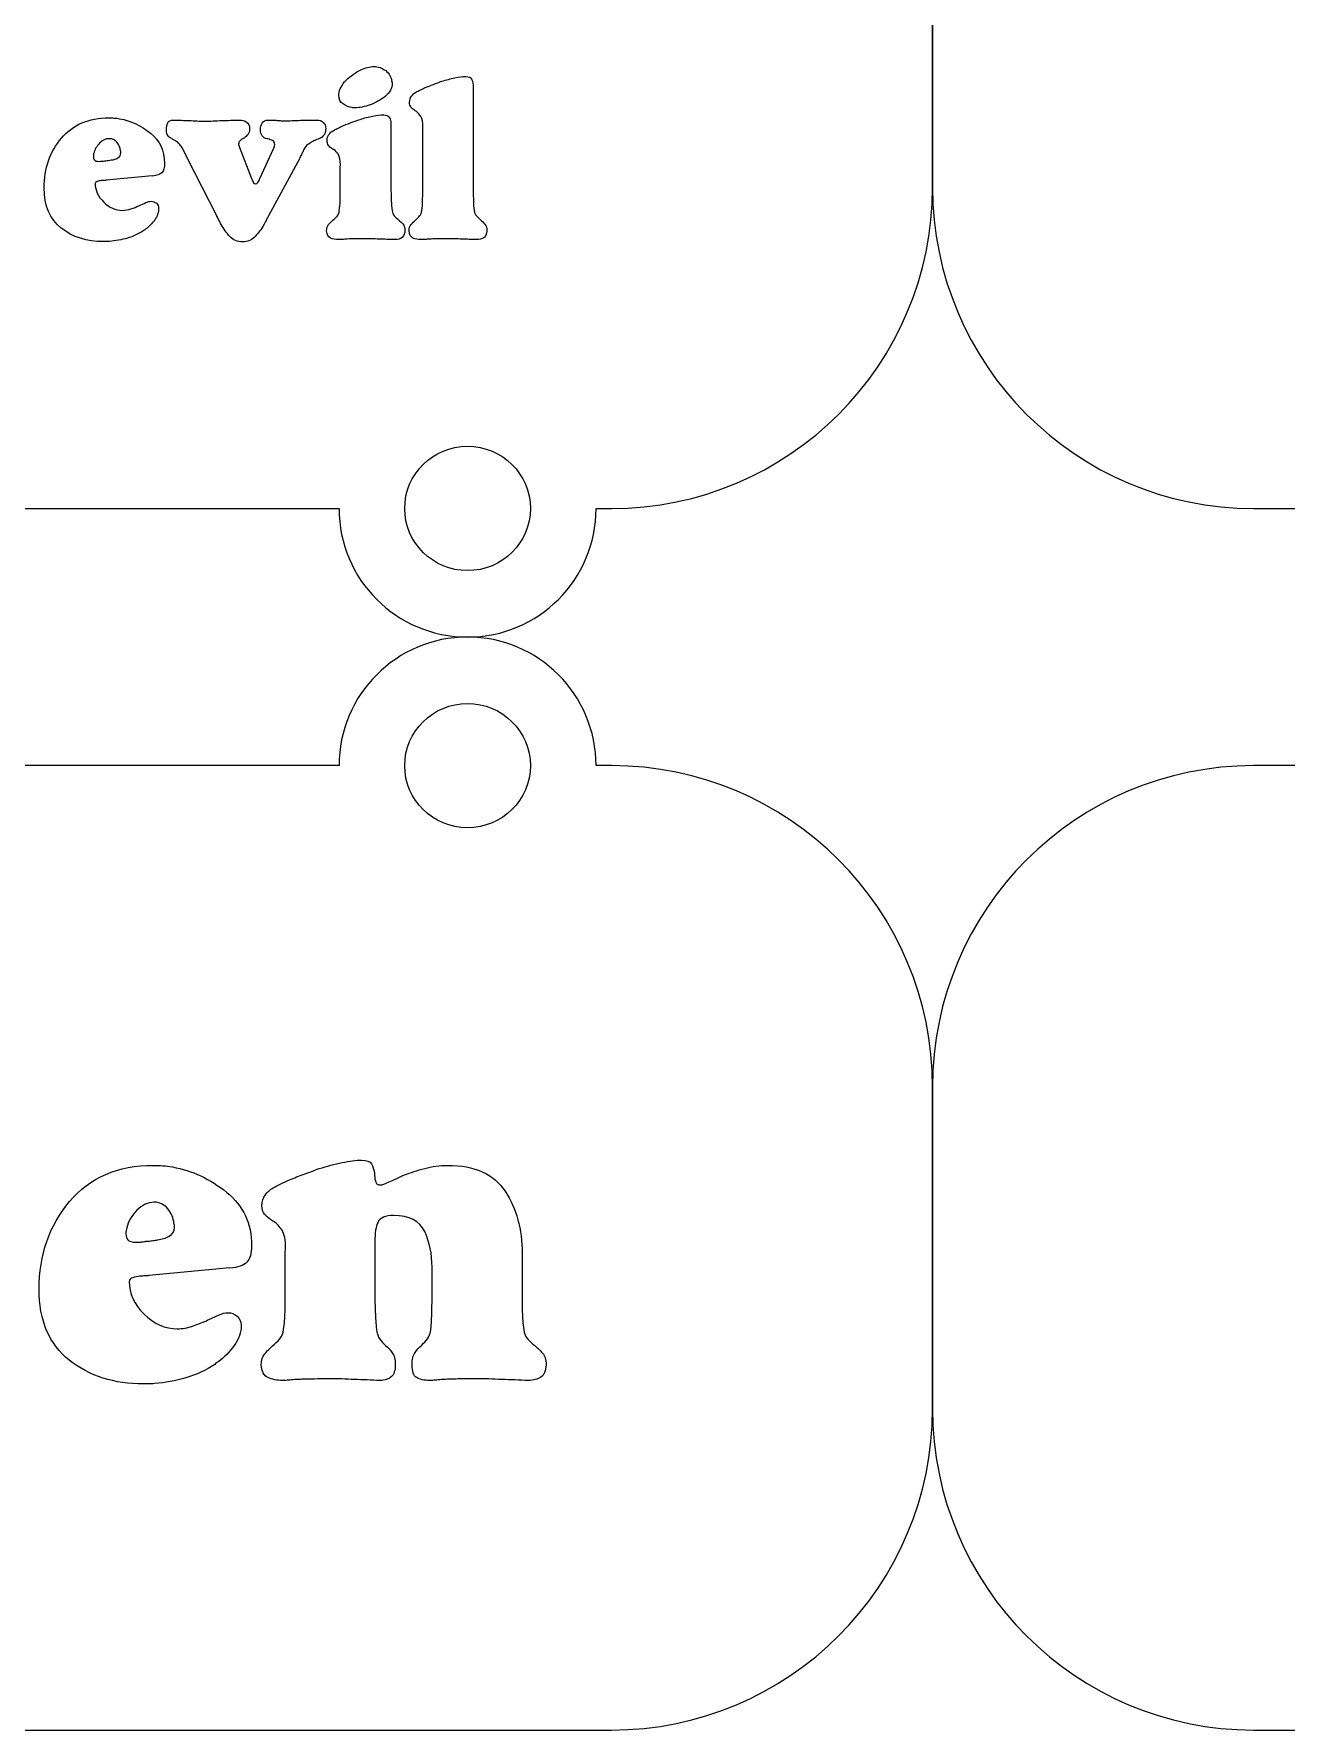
# Model space of a CAD drawing. Extents: x 0 to 771, y 958 to 1701.
# Drawn here: x 90.9 to 201.4, y 958 to 1107.5 of the extents above; entities that cross this region are included whole.
import ezdxf

# ---------------------------------------------------------------- set-up
doc = ezdxf.new("R2010")
doc.units = 0
doc.layers.add('H0114_Printing', color=7, linetype='CONTINUOUS')

msp = doc.modelspace()

# ---------------------------------------------------------------- linework, layer by layer
at = {"layer": 'H0114_Printing', "color": 1}
for points in [[(170.203596, 1122.415172), (170.203596, 1094.032173)], [(170.203796, 1094.032173), (170.203796, 1122.415172)], [(56.860799, 1065.704173), (117.839797, 1065.704173)], [(140.517796, 1065.704173), (141.875796, 1065.704173)], [(198.531595, 1065.704173), (204.262595, 1065.704173)], [(117.839797, 1043.026574), (56.860799, 1043.026574)], [(141.875796, 1043.026574), (140.517796, 1043.026574)], [(204.262595, 1043.026574), (198.531595, 1043.026574)], [(170.203596, 1014.698575), (170.203596, 986.315575)], [(170.203796, 986.315575), (170.203796, 1014.698575)], [(28.452799, 957.987576), (141.875796, 957.987576)], [(198.531595, 957.987576), (311.954592, 957.987576)]]:
    msp.add_lwpolyline(points, dxfattribs=at)
at = {"layer": 'H0114_Printing', "color": 4}
for points in [[(122.503997, 1103.369872), (122.503997, 1103.309872)], [(122.503997, 1103.349872), (122.503997, 1103.369872)], [(122.523997, 1103.269872), (122.523997, 1103.229872), (122.523997, 1103.189872)], [(129.683697, 1102.889972), (129.683697, 1093.720973)], [(117.823997, 1102.109872), (117.823997, 1102.159872), (117.823997, 1102.229872)], [(119.263997, 1101.029872), (119.133997, 1101.029872)], [(122.423997, 1099.649873), (122.423997, 1093.717873)], [(125.223697, 1093.717973), (125.223697, 1099.169973), (125.243697, 1099.369973)], [(108.984097, 1097.824873), (108.984097, 1097.773873)], [(111.564097, 1098.286873), (111.534097, 1098.286873), (111.504097, 1098.286873)], [(97.144098, 1096.349873), (97.144098, 1096.369873)], [(98.584098, 1097.069873), (98.584098, 1097.159873)], [(107.064097, 1091.494873), (104.484097, 1096.564873), (104.084097, 1097.366873)], [(109.024097, 1097.622873), (110.124097, 1094.811873)], [(110.844097, 1094.791873), (112.064097, 1097.422873)], [(114.344097, 1096.544873), (111.604097, 1091.494873)], [(101.364097, 1095.029873), (97.304098, 1094.649873)], [(101.364097, 1095.009873), (101.364097, 1095.029873)], [(117.943997, 1093.717873), (117.943997, 1095.802873), (117.963997, 1096.002873)], [(97.234098, 1094.629873), (97.124098, 1094.629873)], [(117.943997, 1093.697873), (117.943997, 1093.717873)], [(125.223697, 1093.697973), (125.223697, 1093.717973)], [(107.064097, 1091.474873), (107.064097, 1091.494873)], [(97.314098, 1089.229873), (97.044098, 1089.229873)], [(120.964097, 1007.144675), (120.964097, 1007.021675), (120.964097, 1006.897675)], [(103.311697, 1002.343275), (103.311697, 1002.502275)], [(100.769697, 1001.072275), (100.769697, 1001.107275)], [(120.999097, 1001.065675), (120.999097, 1000.074675), (120.999097, 996.428675)], [(113.091097, 996.390675), (113.091097, 1000.106675), (113.126097, 1000.459675)], [(133.992097, 1000.067675), (133.992097, 996.423675)], [(133.992097, 1000.033675), (133.992097, 1000.067675)], [(100.928697, 998.036275), (100.734697, 998.036275)], [(108.218697, 998.742275), (101.051697, 998.071275)], [(108.218697, 998.706275), (108.218697, 998.742275)], [(126.048097, 996.392675), (126.048097, 998.800675)], [(101.069697, 988.503275), (100.592697, 988.503275)]]:
    msp.add_lwpolyline(points, dxfattribs=at)
at = {"layer": 'H0114_Printing', "color": 1}
for points in [[(129.178797, 1060.224173)], [(141.875796, 1043.026574)], [(129.178797, 1037.546574)]]:
    msp.add_lwpolyline(points, close=True, dxfattribs=at)
at = {"layer": 'H0114_Printing', "color": 4}
for points in [[(118.473997, 1103.459872), (118.866997, 1103.852872), (119.296997, 1104.156872), (119.763997, 1104.369872)], [(119.763997, 1104.369872), (119.963997, 1104.462872), (120.163997, 1104.536872), (120.363997, 1104.589872)], [(120.363997, 1104.589872), (120.563997, 1104.642872), (120.743997, 1104.669872), (120.903997, 1104.669872)], [(120.903997, 1104.669872), (121.290997, 1104.669872), (121.640997, 1104.549872), (121.953997, 1104.309872)], [(121.953997, 1104.309872), (122.266997, 1104.069872), (122.450997, 1103.749872), (122.503997, 1103.349872)], [(128.053697, 1103.669972), (128.420697, 1103.749972), (128.743697, 1103.789972), (129.023697, 1103.789972)], [(129.023697, 1103.789972), (129.303697, 1103.789972), (129.483697, 1103.696972), (129.563697, 1103.509972)], [(117.823997, 1102.229872), (117.863997, 1102.656872), (118.080997, 1103.066872), (118.473997, 1103.459872)], [(122.523997, 1103.189872), (122.523997, 1102.749872), (122.319997, 1102.366872), (121.913997, 1102.039872)], [(122.503997, 1103.309872), (122.503997, 1103.296872), (122.509997, 1103.282872), (122.523997, 1103.269872)], [(124.223697, 1102.047972), (124.329697, 1102.194972), (124.463697, 1102.315972), (124.623697, 1102.409972)], [(124.623697, 1102.409972), (124.743697, 1102.475972), (124.873697, 1102.542972), (125.013697, 1102.609972)], [(125.013697, 1102.609972), (125.153697, 1102.675972), (125.296697, 1102.742972), (125.443697, 1102.809972)], [(125.443697, 1102.809972), (125.670697, 1102.902972), (125.910697, 1102.999972), (126.163697, 1103.099972)], [(126.163697, 1103.099972), (126.416697, 1103.199972), (126.670697, 1103.289972), (126.923697, 1103.369972)], [(126.923697, 1103.369972), (127.309697, 1103.489972), (127.686697, 1103.589972), (128.053697, 1103.669972)], [(129.563697, 1103.509972), (129.643697, 1103.322972), (129.683697, 1103.115972), (129.683697, 1102.889972)], [(118.193997, 1101.369872), (117.946997, 1101.542872), (117.823997, 1101.789872), (117.823997, 1102.109872)], [(119.003997, 1101.049872), (118.710997, 1101.089872), (118.440997, 1101.196872), (118.193997, 1101.369872)], [(119.133997, 1101.029872), (119.086997, 1101.029872), (119.043997, 1101.036872), (119.003997, 1101.049872)], [(119.883997, 1101.099872), (119.656997, 1101.052872), (119.450997, 1101.029872), (119.263997, 1101.029872)], [(120.583997, 1101.289872), (120.343997, 1101.209872), (120.109997, 1101.146872), (119.883997, 1101.099872)], [(121.913997, 1102.039872), (121.506997, 1101.712872), (121.063997, 1101.462872), (120.583997, 1101.289872)], [(124.063697, 1101.523972), (124.063697, 1101.724972), (124.116697, 1101.899972), (124.223697, 1102.047972)], [(124.183697, 1101.090972), (124.103697, 1101.191972), (124.063697, 1101.335972), (124.063697, 1101.523972)], [(124.483697, 1100.819972), (124.363697, 1100.899972), (124.263697, 1100.989972), (124.183697, 1101.090972)], [(124.563697, 1100.768972), (124.536697, 1100.788972), (124.510697, 1100.805972), (124.483697, 1100.819972)], [(124.663697, 1100.698972), (124.623697, 1100.725972), (124.590697, 1100.748972), (124.563697, 1100.768972)], [(93.344098, 1098.339873), (94.357098, 1099.546873), (95.757098, 1100.149872), (97.544098, 1100.149872)], [(97.544098, 1100.149872), (97.690098, 1100.149872), (97.844098, 1100.142872), (98.004098, 1100.129872)], [(98.004098, 1100.129872), (98.164098, 1100.116872), (98.324098, 1100.096872), (98.484098, 1100.069872)], [(98.484098, 1100.069872), (99.470098, 1099.896873), (100.377097, 1099.472873), (101.204097, 1098.799873)], [(102.604097, 1099.069873), (102.604097, 1099.322873), (102.644097, 1099.532873), (102.724097, 1099.699873)], [(102.724097, 1099.699873), (102.804097, 1099.866873), (102.984097, 1099.949873), (103.264097, 1099.949873)], [(103.264097, 1099.949873), (103.491097, 1099.949873), (103.717097, 1099.942873), (103.944097, 1099.929873)], [(103.944097, 1099.929873), (104.171097, 1099.916873), (104.397097, 1099.909873), (104.624097, 1099.909873)], [(104.624097, 1099.909873), (104.851097, 1099.896873), (105.077097, 1099.882873), (105.304097, 1099.869873)], [(105.304097, 1099.869873), (105.531097, 1099.856873), (105.757097, 1099.849873), (105.984097, 1099.849873)], [(105.984097, 1099.849873), (106.237097, 1099.849873), (106.491097, 1099.856873), (106.744097, 1099.869873)], [(106.744097, 1099.869873), (106.997097, 1099.882873), (107.257097, 1099.896873), (107.524097, 1099.909873)], [(107.524097, 1099.909873), (107.777097, 1099.909873), (108.031097, 1099.916873), (108.284097, 1099.929873)], [(108.284097, 1099.929873), (108.537097, 1099.942873), (108.791097, 1099.949873), (109.044097, 1099.949873)], [(109.044097, 1099.949873), (109.297097, 1099.949873), (109.511097, 1099.889873), (109.684097, 1099.769873)], [(109.684097, 1099.769873), (109.857097, 1099.649873), (109.944097, 1099.456873), (109.944097, 1099.189873)], [(110.904097, 1099.089873), (110.904097, 1099.316873), (110.954097, 1099.515873), (111.054097, 1099.689873)], [(111.054097, 1099.689873), (111.154097, 1099.862873), (111.331097, 1099.949873), (111.584097, 1099.949873)], [(111.584097, 1099.949873), (111.704097, 1099.949873), (111.821097, 1099.946873), (111.934097, 1099.939873)], [(111.934097, 1099.939873), (112.047097, 1099.932873), (112.164097, 1099.929873), (112.284097, 1099.929873)], [(112.284097, 1099.929873), (112.404097, 1099.916873), (112.521097, 1099.906873), (112.634097, 1099.899873)], [(112.634097, 1099.899873), (112.747097, 1099.892873), (112.864097, 1099.889873), (112.984097, 1099.889873)], [(112.984097, 1099.889873), (113.224097, 1099.889873), (113.467097, 1099.892873), (113.714097, 1099.899873)], [(113.714097, 1099.899873), (113.960097, 1099.906873), (114.204097, 1099.916873), (114.444097, 1099.929873)], [(114.444097, 1099.929873), (114.684097, 1099.929873), (114.927097, 1099.932873), (115.174097, 1099.939873)], [(115.174097, 1099.939873), (115.421097, 1099.946873), (115.664097, 1099.949873), (115.904097, 1099.949873)], [(115.904097, 1099.949873), (116.131097, 1099.949873), (116.314097, 1099.882873), (116.454097, 1099.749873)], [(116.454097, 1099.749873), (116.594097, 1099.616873), (116.664097, 1099.436873), (116.664097, 1099.209873)], [(117.683997, 1099.199873), (117.803997, 1099.259873), (117.930997, 1099.322873), (118.063997, 1099.389873)], [(118.063997, 1099.389873), (118.303997, 1099.495873), (118.563997, 1099.602873), (118.843997, 1099.709873)], [(118.843997, 1099.709873), (119.123997, 1099.816873), (119.410997, 1099.916873), (119.703997, 1100.009872)], [(119.703997, 1100.009872), (120.076997, 1100.129872), (120.446997, 1100.225872), (120.813997, 1100.299872)], [(120.813997, 1100.299872), (121.180997, 1100.372872), (121.503997, 1100.409872), (121.783997, 1100.409872)], [(121.783997, 1100.409872), (122.009997, 1100.409872), (122.173997, 1100.336872), (122.273997, 1100.189872)], [(122.273997, 1100.189872), (122.373997, 1100.042872), (122.423997, 1099.862873), (122.423997, 1099.649873)], [(125.063697, 1100.255972), (124.943697, 1100.443972), (124.809697, 1100.590972), (124.663697, 1100.698972)], [(125.243697, 1099.369973), (125.243697, 1099.772973), (125.183697, 1100.067972), (125.063697, 1100.255972)], [(91.824098, 1093.969873), (91.824098, 1095.676873), (92.331098, 1097.132873), (93.344098, 1098.339873)], [(96.714098, 1097.909873), (96.454098, 1097.642873), (96.284098, 1097.349873), (96.204098, 1097.029873)], [(97.564098, 1098.309873), (97.257098, 1098.309873), (96.974098, 1098.176873), (96.714098, 1097.909873)], [(98.254098, 1097.979873), (98.074098, 1098.199873), (97.844098, 1098.309873), (97.564098, 1098.309873)], [(98.564098, 1097.249873), (98.537098, 1097.515873), (98.434098, 1097.759873), (98.254098, 1097.979873)], [(101.204097, 1098.799873), (102.030097, 1098.126873), (102.444097, 1097.242873), (102.444097, 1096.149873)], [(102.724097, 1098.578873), (102.644097, 1098.678873), (102.604097, 1098.842873), (102.604097, 1099.069873)], [(103.044097, 1098.327873), (102.911097, 1098.394873), (102.804097, 1098.478873), (102.724097, 1098.578873)], [(103.304097, 1098.177873), (103.210097, 1098.224873), (103.124097, 1098.274873), (103.044097, 1098.327873)], [(103.604097, 1097.987873), (103.497097, 1098.067873), (103.397097, 1098.130873), (103.304097, 1098.177873)], [(103.844097, 1097.716873), (103.764097, 1097.816873), (103.684097, 1097.907873), (103.604097, 1097.987873)], [(109.094097, 1098.125873), (109.021097, 1098.058873), (108.984097, 1097.957873), (108.984097, 1097.824873)], [(108.984097, 1097.773873), (108.984097, 1097.753873), (108.991097, 1097.736873), (109.004097, 1097.723873)], [(109.344097, 1098.306873), (109.251097, 1098.252873), (109.167097, 1098.192873), (109.094097, 1098.125873)], [(109.394097, 1098.336873), (109.374097, 1098.329873), (109.357097, 1098.319873), (109.344097, 1098.306873)], [(109.464097, 1098.366873), (109.437097, 1098.352873), (109.414097, 1098.342873), (109.394097, 1098.336873)], [(109.794097, 1098.657873), (109.694097, 1098.543873), (109.584097, 1098.446873), (109.464097, 1098.366873)], [(109.944097, 1099.189873), (109.944097, 1098.948873), (109.894097, 1098.771873), (109.794097, 1098.657873)], [(111.054097, 1098.567873), (110.954097, 1098.714873), (110.904097, 1098.888873), (110.904097, 1099.089873)], [(111.504097, 1098.286873), (111.304097, 1098.326873), (111.154097, 1098.419873), (111.054097, 1098.567873)], [(111.974097, 1098.145873), (111.847097, 1098.199873), (111.710097, 1098.245873), (111.564097, 1098.286873)], [(112.164097, 1097.784873), (112.164097, 1097.971873), (112.101097, 1098.091873), (111.974097, 1098.145873)], [(112.134097, 1097.593873), (112.154097, 1097.653873), (112.164097, 1097.717873), (112.164097, 1097.784873)], [(115.324097, 1097.947873), (115.137097, 1097.840873), (114.997097, 1097.726873), (114.904097, 1097.606873)], [(115.604097, 1098.107873), (115.497097, 1098.053873), (115.404097, 1098.000873), (115.324097, 1097.947873)], [(115.984097, 1098.267873), (115.837097, 1098.214873), (115.710097, 1098.160873), (115.604097, 1098.107873)], [(116.124097, 1098.317873), (116.071097, 1098.297873), (116.024097, 1098.280873), (115.984097, 1098.267873)], [(116.284097, 1098.408873), (116.231097, 1098.367873), (116.177097, 1098.337873), (116.124097, 1098.317873)], [(116.544097, 1098.678873), (116.464097, 1098.551873), (116.377097, 1098.461873), (116.284097, 1098.408873)], [(116.664097, 1099.209873), (116.664097, 1098.982873), (116.624097, 1098.805873), (116.544097, 1098.678873)], [(116.783997, 1098.147873), (116.783997, 1098.348873), (116.836997, 1098.521873), (116.943997, 1098.668873)], [(116.903997, 1097.716873), (116.823997, 1097.816873), (116.783997, 1097.960873), (116.783997, 1098.147873)], [(116.943997, 1098.668873), (117.049997, 1098.815873), (117.183997, 1098.935873), (117.343997, 1099.029873)], [(117.343997, 1099.029873), (117.450997, 1099.082873), (117.563997, 1099.139873), (117.683997, 1099.199873)], [(96.174098, 1096.889873), (96.167098, 1096.836873), (96.164098, 1096.782873), (96.164098, 1096.729873)], [(96.164098, 1096.729873), (96.164098, 1096.609873), (96.194098, 1096.509873), (96.254098, 1096.429873)], [(96.204098, 1097.029873), (96.190098, 1096.989873), (96.181098, 1096.942873), (96.174098, 1096.889873)], [(96.254098, 1096.429873), (96.314098, 1096.349873), (96.451098, 1096.309873), (96.664098, 1096.309873)], [(96.664098, 1096.309873), (96.744098, 1096.309873), (96.824098, 1096.312873), (96.904098, 1096.319873)], [(96.904098, 1096.319873), (96.984098, 1096.326873), (97.064098, 1096.336873), (97.144098, 1096.349873)], [(97.144098, 1096.369873), (97.157098, 1096.356873), (97.177098, 1096.352873), (97.204098, 1096.359873)], [(97.204098, 1096.359873), (97.230098, 1096.366873), (97.250098, 1096.369873), (97.264098, 1096.369873)], [(97.264098, 1096.369873), (97.344098, 1096.369873), (97.424098, 1096.376873), (97.504098, 1096.389873)], [(97.504098, 1096.389873), (97.584098, 1096.402873), (97.664098, 1096.416873), (97.744098, 1096.429873)], [(97.744098, 1096.429873), (97.957098, 1096.456873), (98.150098, 1096.515873), (98.324098, 1096.609873)], [(98.324098, 1096.609873), (98.497098, 1096.702873), (98.584098, 1096.856873), (98.584098, 1097.069873)], [(98.584098, 1097.159873), (98.584098, 1097.192873), (98.577098, 1097.222873), (98.564098, 1097.249873)], [(104.084097, 1097.366873), (104.004097, 1097.499873), (103.924097, 1097.616873), (103.844097, 1097.716873)], [(109.004097, 1097.723873), (109.004097, 1097.709873), (109.007097, 1097.693873), (109.014097, 1097.673873)], [(109.014097, 1097.673873), (109.021097, 1097.653873), (109.024097, 1097.636873), (109.024097, 1097.622873)], [(112.064097, 1097.422873), (112.091097, 1097.475873), (112.114097, 1097.533873), (112.134097, 1097.593873)], [(114.524097, 1096.905873), (114.471097, 1096.798873), (114.411097, 1096.677873), (114.344097, 1096.544873)], [(114.664097, 1097.205873), (114.624097, 1097.111873), (114.577097, 1097.011873), (114.524097, 1096.905873)], [(114.904097, 1097.606873), (114.811097, 1097.486873), (114.731097, 1097.352873), (114.664097, 1097.205873)], [(117.203997, 1097.446873), (117.083997, 1097.526873), (116.983997, 1097.616873), (116.903997, 1097.716873)], [(117.283997, 1097.395873), (117.256997, 1097.415873), (117.230997, 1097.432873), (117.203997, 1097.446873)], [(117.383997, 1097.346873), (117.343997, 1097.358873), (117.310997, 1097.375873), (117.283997, 1097.395873)], [(117.783997, 1096.905873), (117.663997, 1097.091873), (117.529997, 1097.239873), (117.383997, 1097.346873)], [(117.963997, 1096.002873), (117.963997, 1096.417873), (117.903997, 1096.717873), (117.783997, 1096.905873)], [(102.204097, 1095.309873), (102.044097, 1095.149873), (101.764097, 1095.049873), (101.364097, 1095.009873)], [(102.444097, 1096.149873), (102.444097, 1095.749873), (102.364097, 1095.469873), (102.204097, 1095.309873)], [(110.124097, 1094.811873), (110.137097, 1094.771873), (110.151097, 1094.734873), (110.164097, 1094.701873)], [(110.814097, 1094.711873), (110.821097, 1094.738873), (110.831097, 1094.764873), (110.844097, 1094.791873)], [(93.334098, 1090.419873), (92.327098, 1091.212873), (91.824098, 1092.396873), (91.824098, 1093.969873)], [(96.504098, 1094.539873), (96.397098, 1094.506873), (96.337098, 1094.442873), (96.324098, 1094.349873)], [(96.324098, 1094.349873), (96.324098, 1093.749873), (96.574098, 1093.206873), (97.074098, 1092.719873)], [(96.844098, 1094.609873), (96.724098, 1094.596873), (96.610098, 1094.572873), (96.504098, 1094.539873)], [(96.994098, 1094.619873), (96.947098, 1094.612873), (96.897098, 1094.609873), (96.844098, 1094.609873)], [(97.124098, 1094.629873), (97.084098, 1094.629873), (97.040098, 1094.626873), (96.994098, 1094.619873)], [(97.304098, 1094.649873), (97.290098, 1094.636873), (97.267098, 1094.629873), (97.234098, 1094.629873)], [(110.164097, 1094.701873), (110.177097, 1094.667873), (110.190097, 1094.630873), (110.204097, 1094.590873)], [(110.204097, 1094.590873), (110.231097, 1094.523873), (110.264097, 1094.463873), (110.304097, 1094.410873)], [(110.304097, 1094.410873), (110.344097, 1094.356873), (110.397097, 1094.329873), (110.464097, 1094.329873)], [(110.464097, 1094.329873), (110.557097, 1094.329873), (110.627097, 1094.363873), (110.674097, 1094.430873)], [(110.674097, 1094.430873), (110.721097, 1094.496873), (110.757097, 1094.563873), (110.784097, 1094.630873)], [(110.784097, 1094.630873), (110.797097, 1094.657873), (110.807097, 1094.684873), (110.814097, 1094.711873)], [(117.933997, 1092.825873), (117.940997, 1093.112873), (117.943997, 1093.403873), (117.943997, 1093.697873)], [(122.423997, 1093.717873), (122.423997, 1093.409873), (122.430997, 1093.112873), (122.443997, 1092.825873)], [(125.213697, 1092.825973), (125.220697, 1093.112973), (125.223697, 1093.403973), (125.223697, 1093.697973)], [(129.683697, 1093.720973), (129.683697, 1093.412973), (129.686697, 1093.114973), (129.693697, 1092.827973)], [(97.074098, 1092.719873), (97.574098, 1092.232873), (98.124098, 1091.989873), (98.724098, 1091.989873)], [(98.724098, 1091.989873), (98.990098, 1091.989873), (99.244098, 1092.032873), (99.484098, 1092.119873)], [(99.484098, 1092.119873), (99.724098, 1092.206873), (99.957098, 1092.296873), (100.184097, 1092.389873)], [(100.184097, 1092.389873), (100.397097, 1092.495873), (100.597097, 1092.589873), (100.784097, 1092.669873)], [(100.784097, 1092.669873), (100.970097, 1092.749873), (101.130097, 1092.789873), (101.264097, 1092.789873)], [(101.264097, 1092.789873), (101.437097, 1092.789873), (101.590097, 1092.729873), (101.724097, 1092.609873)], [(101.924097, 1092.169873), (101.924097, 1091.809873), (101.807097, 1091.469873), (101.574097, 1091.149873)], [(101.724097, 1092.609873), (101.857097, 1092.489873), (101.924097, 1092.342873), (101.924097, 1092.169873)], [(117.673997, 1091.482873), (117.786997, 1091.609873), (117.850997, 1091.766873), (117.863997, 1091.953873)], [(117.863997, 1091.953873), (117.903997, 1092.247873), (117.926997, 1092.537873), (117.933997, 1092.825873)], [(122.443997, 1092.825873), (122.456997, 1092.537873), (122.483997, 1092.246873), (122.523997, 1091.952873)], [(122.523997, 1091.952873), (122.536997, 1091.765873), (122.600997, 1091.612873), (122.713997, 1091.492873)], [(124.953697, 1091.502973), (125.066697, 1091.629973), (125.130697, 1091.786973), (125.143697, 1091.973973)], [(125.143697, 1091.973973), (125.183697, 1092.254973), (125.206697, 1092.537973), (125.213697, 1092.825973)], [(129.693697, 1092.827973), (129.700697, 1092.540973), (129.723697, 1092.255973), (129.763697, 1091.975973)], [(129.763697, 1091.975973), (129.789697, 1091.774973), (129.856697, 1091.613973), (129.963697, 1091.493973)], [(97.044098, 1089.229873), (95.577098, 1089.229873), (94.340098, 1089.626873), (93.334098, 1090.419873)], [(100.804097, 1090.349873), (100.764097, 1090.322873), (100.727097, 1090.299873), (100.694097, 1090.279873)], [(101.574097, 1091.149873), (101.340097, 1090.829873), (101.084097, 1090.562873), (100.804097, 1090.349873)], [(107.244097, 1091.123873), (107.177097, 1091.250873), (107.117097, 1091.367873), (107.064097, 1091.474873)], [(107.444097, 1090.752873), (107.377097, 1090.872873), (107.311097, 1090.996873), (107.244097, 1091.123873)], [(108.204097, 1089.690873), (107.911097, 1090.011873), (107.657097, 1090.365873), (107.444097, 1090.752873)], [(111.184097, 1090.672873), (110.971097, 1090.311873), (110.721097, 1089.977873), (110.434097, 1089.670873)], [(111.404097, 1091.093873), (111.337097, 1090.959873), (111.264097, 1090.819873), (111.184097, 1090.672873)], [(111.604097, 1091.494873), (111.537097, 1091.360873), (111.471097, 1091.226873), (111.404097, 1091.093873)], [(116.743997, 1090.189873), (116.743997, 1090.416873), (116.803997, 1090.600873), (116.923997, 1090.741873)], [(116.923997, 1090.741873), (117.043997, 1090.881873), (117.170997, 1091.011873), (117.303997, 1091.131873)], [(117.303997, 1091.131873), (117.436997, 1091.238873), (117.560997, 1091.355873), (117.673997, 1091.482873)], [(122.713997, 1091.492873), (122.826997, 1091.371873), (122.950997, 1091.258873), (123.083997, 1091.151873)], [(123.083997, 1091.151873), (123.216997, 1091.044873), (123.343997, 1090.924873), (123.463997, 1090.790873)], [(123.463997, 1090.790873), (123.583997, 1090.656873), (123.643997, 1090.483873), (123.643997, 1090.269873)], [(124.023697, 1090.189973), (124.023697, 1090.416973), (124.083697, 1090.600973), (124.203697, 1090.740973)], [(124.203697, 1090.740973), (124.323697, 1090.880973), (124.450697, 1091.010973), (124.583697, 1091.131973)], [(124.583697, 1091.131973), (124.716697, 1091.251973), (124.840697, 1091.375973), (124.953697, 1091.502973)], [(129.963697, 1091.493973), (130.070697, 1091.372973), (130.190697, 1091.259973), (130.323697, 1091.152973)], [(130.323697, 1091.152973), (130.456697, 1091.031973), (130.583697, 1090.904973), (130.703697, 1090.771973)], [(130.703697, 1090.771973), (130.823697, 1090.637973), (130.883697, 1090.443973), (130.883697, 1090.189973)], [(97.584098, 1089.249873), (97.490098, 1089.236873), (97.400098, 1089.229873), (97.314098, 1089.229873)], [(99.164098, 1089.539873), (98.644098, 1089.386873), (98.117098, 1089.289873), (97.584098, 1089.249873)], [(100.604097, 1090.209873), (100.164097, 1089.916873), (99.684098, 1089.692873), (99.164098, 1089.539873)], [(100.694097, 1090.279873), (100.661097, 1090.259873), (100.630097, 1090.236873), (100.604097, 1090.209873)], [(109.344097, 1089.209873), (108.877097, 1089.209873), (108.497097, 1089.369873), (108.204097, 1089.690873)], [(110.434097, 1089.670873), (110.147097, 1089.363873), (109.784097, 1089.209873), (109.344097, 1089.209873)], [(117.083997, 1089.549873), (116.883997, 1089.642873), (116.770997, 1089.856873), (116.743997, 1090.189873)], [(117.823997, 1089.409873), (117.529997, 1089.409873), (117.283997, 1089.456873), (117.083997, 1089.549873)], [(118.093997, 1089.419873), (118.006997, 1089.412873), (117.916997, 1089.409873), (117.823997, 1089.409873)], [(118.363997, 1089.449873), (118.270997, 1089.436873), (118.180997, 1089.426873), (118.093997, 1089.419873)], [(119.173997, 1089.479873), (118.899997, 1089.473873), (118.629997, 1089.463873), (118.363997, 1089.449873)], [(119.983997, 1089.489873), (119.716997, 1089.489873), (119.446997, 1089.486873), (119.173997, 1089.479873)], [(120.673997, 1089.479873), (120.440997, 1089.486873), (120.210997, 1089.489873), (119.983997, 1089.489873)], [(121.363997, 1089.449873), (121.136997, 1089.463873), (120.906997, 1089.473873), (120.673997, 1089.479873)], [(122.053997, 1089.429873), (121.819997, 1089.443873), (121.589997, 1089.449873), (121.363997, 1089.449873)], [(122.743997, 1089.409873), (122.516997, 1089.409873), (122.286997, 1089.416873), (122.053997, 1089.429873)], [(123.433997, 1089.619873), (123.293997, 1089.479873), (123.063997, 1089.409873), (122.743997, 1089.409873)], [(123.643997, 1090.269873), (123.643997, 1089.975873), (123.573997, 1089.759873), (123.433997, 1089.619873)], [(124.363697, 1089.549973), (124.163697, 1089.642973), (124.050697, 1089.856973), (124.023697, 1090.189973)], [(125.103697, 1089.409973), (124.809697, 1089.409973), (124.563697, 1089.456973), (124.363697, 1089.549973)], [(125.383697, 1089.419973), (125.289697, 1089.412973), (125.196697, 1089.409973), (125.103697, 1089.409973)], [(125.683697, 1089.449973), (125.576697, 1089.436973), (125.476697, 1089.426973), (125.383697, 1089.419973)], [(125.963697, 1089.459973), (125.869697, 1089.452973), (125.776697, 1089.449973), (125.683697, 1089.449973)], [(126.263697, 1089.469973), (126.156697, 1089.469973), (126.056697, 1089.466973), (125.963697, 1089.459973)], [(126.833697, 1089.479973), (126.640697, 1089.472973), (126.450697, 1089.469973), (126.263697, 1089.469973)], [(127.403697, 1089.489973), (127.216697, 1089.489973), (127.026697, 1089.486973), (126.833697, 1089.479973)], [(128.043697, 1089.479973), (127.829697, 1089.486973), (127.616697, 1089.489973), (127.403697, 1089.489973)], [(128.683697, 1089.449973), (128.470697, 1089.463973), (128.256697, 1089.472973), (128.043697, 1089.479973)], [(129.323697, 1089.429973), (129.110697, 1089.443973), (128.896697, 1089.449973), (128.683697, 1089.449973)], [(129.963697, 1089.409973), (129.750697, 1089.409973), (129.536697, 1089.416973), (129.323697, 1089.429973)], [(130.613697, 1089.569973), (130.446697, 1089.463973), (130.230697, 1089.409973), (129.963697, 1089.409973)], [(130.883697, 1090.189973), (130.869697, 1089.882973), (130.780697, 1089.675973), (130.613697, 1089.569973)], [(116.092097, 1007.497675), (116.774097, 1007.709675), (117.445097, 1007.886675), (118.104097, 1008.027675)], [(118.104097, 1008.027675), (118.763097, 1008.168675), (119.340097, 1008.239675), (119.835097, 1008.239675)], [(119.835097, 1008.239675), (120.281097, 1008.239675), (120.570097, 1008.127675), (120.699097, 1007.903675)], [(94.060698, 1004.585275), (95.849698, 1006.715275), (98.320698, 1007.780275), (101.475697, 1007.780275)], [(101.475697, 1007.780275), (101.734697, 1007.780275), (102.004697, 1007.768275), (102.287697, 1007.745275)], [(102.287697, 1007.745275), (102.570697, 1007.721275), (102.852697, 1007.686275), (103.134697, 1007.639275)], [(103.134697, 1007.639275), (104.875697, 1007.333275), (106.476697, 1006.585275), (107.936697, 1005.397275)], [(113.479097, 1006.509675), (113.879097, 1006.673675), (114.303097, 1006.838675), (114.750097, 1007.003675)], [(114.750097, 1007.003675), (115.197097, 1007.167675), (115.645097, 1007.333675), (116.092097, 1007.497675)], [(120.699097, 1007.903675), (120.829097, 1007.679675), (120.917097, 1007.427675), (120.964097, 1007.144675)], [(120.964097, 1006.897675), (120.987097, 1006.661675), (121.029097, 1006.461675), (121.088097, 1006.296675)], [(122.271097, 1006.315675), (122.647097, 1006.491675), (123.094097, 1006.696675), (123.612097, 1006.933675)], [(123.612097, 1006.933675), (124.153097, 1007.144675), (124.747097, 1007.339675), (125.395097, 1007.515675)], [(125.395097, 1007.515675), (126.042097, 1007.691675), (126.719097, 1007.780675), (127.425097, 1007.780675)], [(127.425097, 1007.780675), (129.803097, 1007.780675), (131.491097, 1007.019675), (132.492097, 1005.497675)], [(107.936697, 1005.397275), (109.395697, 1004.208275), (110.125697, 1002.648275), (110.125697, 1000.719275)], [(111.043097, 1004.246675), (111.043097, 1004.599675), (111.137097, 1004.906675), (111.325097, 1005.166675)], [(111.325097, 1005.166675), (111.513097, 1005.425675), (111.749097, 1005.637675), (112.031097, 1005.803675)], [(112.031097, 1005.803675), (112.243097, 1005.920675), (112.467097, 1006.038675), (112.703097, 1006.156675)], [(112.703097, 1006.156675), (112.937097, 1006.273675), (113.197097, 1006.390675), (113.479097, 1006.509675)], [(121.088097, 1006.296675), (121.146097, 1006.132675), (121.282097, 1006.050675), (121.494097, 1006.050675)], [(121.494097, 1006.050675), (121.635097, 1006.050675), (121.894097, 1006.138675), (122.271097, 1006.315675)], [(132.492097, 1005.497675), (133.492097, 1003.976675), (133.992097, 1002.155675), (133.992097, 1000.033675)], [(91.377698, 996.870275), (91.377698, 999.883275), (92.272698, 1002.454275), (94.060698, 1004.585275)], [(100.010697, 1003.826275), (99.551698, 1003.355275), (99.250698, 1002.837275), (99.110698, 1002.272275)], [(101.510697, 1004.532275), (100.968697, 1004.532275), (100.469697, 1004.296275), (100.010697, 1003.826275)], [(102.728697, 1003.950275), (102.410697, 1004.338275), (102.004697, 1004.532275), (101.510697, 1004.532275)], [(103.276697, 1002.660275), (103.228697, 1003.131275), (103.046697, 1003.561275), (102.728697, 1003.950275)], [(111.255097, 1003.485675), (111.113097, 1003.661675), (111.043097, 1003.915675), (111.043097, 1004.246675)], [(99.110698, 1002.272275), (99.086698, 1002.202275), (99.068698, 1002.119275), (99.056698, 1002.025275)], [(102.852697, 1001.531275), (103.158697, 1001.695275), (103.311697, 1001.966275), (103.311697, 1002.343275)], [(103.311697, 1002.502275), (103.311697, 1002.560275), (103.299697, 1002.613275), (103.276697, 1002.660275)], [(111.785097, 1003.007675), (111.573097, 1003.149675), (111.396097, 1003.307675), (111.255097, 1003.485675)], [(111.925097, 1002.918675), (111.878097, 1002.954675), (111.831097, 1002.983675), (111.785097, 1003.007675)], [(112.102097, 1002.830675), (112.031097, 1002.853675), (111.973097, 1002.883675), (111.925097, 1002.918675)], [(112.808097, 1002.052675), (112.597097, 1002.381675), (112.361097, 1002.642675), (112.102097, 1002.830675)], [(113.126097, 1000.459675), (113.126097, 1001.191675), (113.020097, 1001.721675), (112.808097, 1002.052675)], [(121.282097, 1002.782675), (121.093097, 1002.393675), (120.999097, 1001.820675), (120.999097, 1001.065675)], [(122.659097, 1003.367675), (121.929097, 1003.367675), (121.470097, 1003.172675), (121.282097, 1002.782675)], [(125.395097, 1001.950675), (124.959097, 1002.894675), (124.047097, 1003.367675), (122.659097, 1003.367675)], [(99.056698, 1002.025275), (99.044698, 1001.931275), (99.039698, 1001.836275), (99.039698, 1001.743275)], [(99.039698, 1001.743275), (99.039698, 1001.531275), (99.092698, 1001.354275), (99.198698, 1001.213275)], [(99.198698, 1001.213275), (99.304698, 1001.072275), (99.545698, 1001.001275), (99.922698, 1001.001275)], [(99.922698, 1001.001275), (100.062697, 1001.001275), (100.204697, 1001.007275), (100.345697, 1001.019275)], [(100.345697, 1001.019275), (100.486697, 1001.030275), (100.628697, 1001.048275), (100.769697, 1001.072275)], [(100.769697, 1001.107275), (100.792697, 1001.084275), (100.828697, 1001.078275), (100.875697, 1001.090275)], [(100.875697, 1001.090275), (100.922697, 1001.101275), (100.957697, 1001.107275), (100.980697, 1001.107275)], [(100.980697, 1001.107275), (101.122697, 1001.107275), (101.263697, 1001.119275), (101.404697, 1001.142275)], [(101.404697, 1001.142275), (101.546697, 1001.166275), (101.687697, 1001.190275), (101.828697, 1001.213275)], [(101.828697, 1001.213275), (102.204697, 1001.260275), (102.546697, 1001.366275), (102.852697, 1001.531275)], [(110.125697, 1000.719275), (110.125697, 1000.012275), (109.984697, 999.518275), (109.702697, 999.236275)], [(126.048097, 998.800675), (126.048097, 999.956675), (125.831097, 1001.006675), (125.395097, 1001.950675)], [(109.702697, 999.236275), (109.419697, 998.954275), (108.924697, 998.777275), (108.218697, 998.706275)], [(99.639698, 997.876275), (99.450698, 997.818275), (99.344698, 997.706275), (99.321698, 997.541275)], [(100.239697, 998.000275), (100.028697, 997.976275), (99.827698, 997.935275), (99.639698, 997.876275)], [(100.504697, 998.018275), (100.421697, 998.006275), (100.333697, 998.000275), (100.239697, 998.000275)], [(100.734697, 998.036275), (100.663697, 998.036275), (100.586697, 998.030275), (100.504697, 998.018275)], [(101.051697, 998.071275), (101.028697, 998.047275), (100.986697, 998.036275), (100.928697, 998.036275)], [(94.043698, 990.604275), (92.266698, 992.004275), (91.377698, 994.093275), (91.377698, 996.870275)], [(99.321698, 997.541275), (99.321698, 996.482275), (99.762698, 995.523275), (100.645697, 994.664275)], [(113.073097, 994.850675), (113.085097, 995.357675), (113.091097, 995.870675), (113.091097, 996.390675)], [(120.999097, 996.428675), (120.999097, 995.885675), (121.011097, 995.360675), (121.035097, 994.852675)], [(126.031097, 994.852675), (126.042097, 995.360675), (126.048097, 995.873675), (126.048097, 996.392675)], [(133.992097, 996.423675), (133.992097, 995.881675), (133.998097, 995.356675), (134.010097, 994.849675)], [(100.645697, 994.664275), (101.528697, 993.804275), (102.499697, 993.375275), (103.558697, 993.375275)], [(106.136697, 994.081275), (106.512697, 994.269275), (106.865697, 994.434275), (107.194697, 994.576275)], [(107.194697, 994.576275), (107.523697, 994.716275), (107.806697, 994.787275), (108.042697, 994.787275)], [(108.042697, 994.787275), (108.348697, 994.787275), (108.618697, 994.682275), (108.854697, 994.470275)], [(112.949097, 993.311675), (113.020097, 993.830675), (113.061097, 994.343675), (113.073097, 994.850675)], [(121.035097, 994.852675), (121.058097, 994.344675), (121.093097, 993.831675), (121.141097, 993.312675)], [(125.943097, 993.312675), (125.989097, 993.831675), (126.019097, 994.344675), (126.031097, 994.852675)], [(134.010097, 994.849675), (134.021097, 994.342675), (134.063097, 993.829675), (134.133097, 993.310675)], [(103.558697, 993.375275), (104.028697, 993.375275), (104.476697, 993.451275), (104.900697, 993.604275)], [(104.900697, 993.604275), (105.324697, 993.758275), (105.735697, 993.916275), (106.136697, 994.081275)], [(109.207697, 993.693275), (109.207697, 993.057275), (109.001697, 992.457275), (108.589697, 991.892275)], [(108.854697, 994.470275), (109.089697, 994.258275), (109.207697, 993.998275), (109.207697, 993.693275)], [(112.614097, 992.479675), (112.814097, 992.703675), (112.926097, 992.981675), (112.949097, 993.311675)], [(121.141097, 993.312675), (121.187097, 992.958675), (121.287097, 992.675675), (121.441097, 992.463675)], [(125.642097, 992.481675), (125.795097, 992.682675), (125.895097, 992.958675), (125.943097, 993.312675)], [(134.133097, 993.310675), (134.181097, 992.956675), (134.298097, 992.673675), (134.487097, 992.461675)], [(108.589697, 991.892275), (108.177697, 991.327275), (107.724697, 990.856275), (107.230697, 990.480275)], [(111.290097, 991.171675), (111.502097, 991.418675), (111.725097, 991.648675), (111.961097, 991.860675)], [(111.961097, 991.860675), (112.196097, 992.049675), (112.414097, 992.255675), (112.614097, 992.479675)], [(121.441097, 992.463675), (121.593097, 992.250675), (121.764097, 992.061675), (121.953097, 991.896675)], [(121.953097, 991.896675), (122.165097, 991.708675), (122.359097, 991.495675), (122.535097, 991.259675)], [(124.548097, 991.277675), (124.724097, 991.524675), (124.919097, 991.743675), (125.131097, 991.932675)], [(125.131097, 991.932675), (125.319097, 992.097675), (125.489097, 992.280675), (125.642097, 992.481675)], [(134.487097, 992.461675), (134.675097, 992.249675), (134.887097, 992.060675), (135.122097, 991.895675)], [(135.122097, 991.895675), (135.357097, 991.682675), (135.581097, 991.458675), (135.793097, 991.222675)], [(100.592697, 988.503275), (98.003698, 988.503275), (95.820698, 989.203275), (94.043698, 990.604275)], [(106.877697, 990.233275), (106.100697, 989.715275), (105.253697, 989.320275), (104.335697, 989.050275)], [(107.036697, 990.356275), (106.977697, 990.321275), (106.924697, 990.280275), (106.877697, 990.233275)], [(107.230697, 990.480275), (107.159697, 990.432275), (107.094697, 990.392275), (107.036697, 990.356275)], [(110.973097, 990.197675), (110.973097, 990.597675), (111.078097, 990.922675), (111.290097, 991.171675)], [(111.573097, 989.067675), (111.219097, 989.232675), (111.019097, 989.609675), (110.973097, 990.197675)], [(122.800097, 990.197675), (122.800097, 989.703675), (122.682097, 989.350675), (122.448097, 989.138675)], [(122.535097, 991.259675), (122.712097, 991.023675), (122.800097, 990.669675), (122.800097, 990.197675)], [(124.283097, 990.197675), (124.283097, 990.669675), (124.371097, 991.028675), (124.548097, 991.277675)], [(124.690097, 989.067675), (124.418097, 989.232675), (124.283097, 989.609675), (124.283097, 990.197675)], [(136.111097, 990.197675), (136.087097, 989.655675), (135.934097, 989.291675), (135.652097, 989.103675)], [(135.793097, 991.222675), (136.005097, 990.986675), (136.111097, 990.645675), (136.111097, 990.197675)], [(104.335697, 989.050275), (103.417697, 988.780275), (102.487697, 988.608275), (101.546697, 988.538275)], [(112.879097, 988.820675), (112.361097, 988.820675), (111.925097, 988.903675), (111.573097, 989.067675)], [(113.373097, 988.838675), (113.208097, 988.826675), (113.043097, 988.820675), (112.879097, 988.820675)], [(113.903097, 988.891675), (113.714097, 988.867675), (113.538097, 988.850675), (113.373097, 988.838675)], [(114.397097, 988.909675), (114.232097, 988.897675), (114.067097, 988.891675), (113.903097, 988.891675)], [(114.927097, 988.926675), (114.738097, 988.926675), (114.561097, 988.921675), (114.397097, 988.909675)], [(115.933097, 988.944675), (115.591097, 988.932675), (115.256097, 988.926675), (114.927097, 988.926675)], [(116.939097, 988.961675), (116.609097, 988.961675), (116.274097, 988.956675), (115.933097, 988.944675)], [(118.069097, 988.944675), (117.692097, 988.956675), (117.315097, 988.961675), (116.939097, 988.961675)], [(119.199097, 988.891675), (118.822097, 988.915675), (118.445097, 988.932675), (118.069097, 988.944675)], [(120.329097, 988.855675), (119.952097, 988.879675), (119.575097, 988.891675), (119.199097, 988.891675)], [(121.459097, 988.820675), (121.082097, 988.820675), (120.705097, 988.832675), (120.329097, 988.855675)], [(122.448097, 989.138675), (122.211097, 988.926675), (121.882097, 988.820675), (121.459097, 988.820675)], [(125.837097, 988.820675), (125.342097, 988.820675), (124.959097, 988.903675), (124.690097, 989.067675)], [(126.331097, 988.838675), (126.166097, 988.826675), (126.001097, 988.820675), (125.837097, 988.820675)], [(126.861097, 988.891675), (126.672097, 988.867675), (126.495097, 988.850675), (126.331097, 988.838675)], [(128.361097, 988.944675), (127.855097, 988.932675), (127.355097, 988.915675), (126.861097, 988.891675)], [(129.861097, 988.961675), (129.367097, 988.961675), (128.867097, 988.956675), (128.361097, 988.944675)], [(131.044097, 988.944675), (130.656097, 988.956675), (130.261097, 988.961675), (129.861097, 988.961675)], [(132.192097, 988.891675), (131.815097, 988.915675), (131.433097, 988.932675), (131.044097, 988.944675)], [(133.375097, 988.855675), (132.986097, 988.879675), (132.592097, 988.891675), (132.192097, 988.891675)], [(134.522097, 988.820675), (134.145097, 988.820675), (133.763097, 988.832675), (133.375097, 988.855675)], [(135.652097, 989.103675), (135.369097, 988.915675), (134.993097, 988.820675), (134.522097, 988.820675)], [(101.546697, 988.538275), (101.380697, 988.515275), (101.222697, 988.503275), (101.069697, 988.503275)]]:
    msp.add_open_spline(points, degree=3, dxfattribs=at)
at = {"layer": 'H0114_Printing', "color": 1}
for points in [[(141.875796, 1065.704173), (157.520796, 1065.704173), (170.203796, 1078.387173), (170.203796, 1094.032173)], [(170.203596, 1094.032173), (170.203596, 1078.387173), (182.886595, 1065.704173), (198.531595, 1065.704173)], [(123.634797, 1065.704173), (123.634797, 1068.731173), (126.116797, 1071.184173), (129.178797, 1071.184173)], [(129.178797, 1071.184173), (132.240797, 1071.184173), (134.722797, 1068.731173), (134.722797, 1065.704173)], [(117.839797, 1065.704173), (117.839797, 1059.442174), (122.916797, 1054.365174), (129.178797, 1054.365174)], [(129.178797, 1060.224173), (126.116797, 1060.224173), (123.634797, 1062.677173), (123.634797, 1065.704173)], [(134.722797, 1065.704173), (134.722797, 1062.677173), (132.240797, 1060.224173), (129.178797, 1060.224173)], [(129.178797, 1054.365174), (135.440797, 1054.365174), (140.517796, 1059.442174), (140.517796, 1065.704173)], [(129.178797, 1054.365574), (122.916797, 1054.365574), (117.839797, 1049.289574), (117.839797, 1043.026574)], [(140.517796, 1043.026574), (140.517796, 1049.289574), (135.440797, 1054.365574), (129.178797, 1054.365574)], [(123.634797, 1043.026574), (123.634797, 1046.053574), (126.116797, 1048.507574), (129.178797, 1048.507574)], [(129.178797, 1048.507574), (132.240797, 1048.507574), (134.722797, 1046.053574), (134.722797, 1043.026574)], [(129.178797, 1037.546574), (126.116797, 1037.546574), (123.634797, 1040.000574), (123.634797, 1043.026574)], [(134.722797, 1043.026574), (134.722797, 1040.000574), (132.240797, 1037.546574), (129.178797, 1037.546574)], [(170.203796, 1014.698575), (170.203796, 1030.343574), (157.520796, 1043.026574), (141.875796, 1043.026574)], [(198.531595, 1043.026574), (182.886595, 1043.026574), (170.203596, 1030.343574), (170.203596, 1014.698575)], [(141.875796, 957.987576), (157.520796, 957.987576), (170.203796, 970.670576), (170.203796, 986.315575)], [(170.203596, 986.315575), (170.203596, 970.670576), (182.886595, 957.987576), (198.531595, 957.987576)]]:
    msp.add_open_spline(points, degree=3, dxfattribs=at)

doc.saveas('drawing.dxf')
